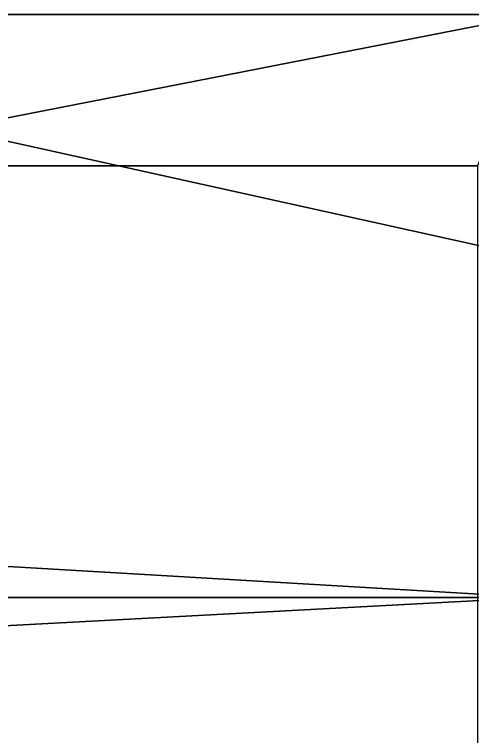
# Model space of a CAD drawing. Header units: millimetres. Extents: x -1.3 to 1.3, y -3.1 to 16.4.
# Drawn here: x 0.5525 to 0.7875, y 2.6997 to 3.07 of the extents above; entities that cross this region are included whole.
import ezdxf

# ---------------------------------------------------------------- set-up
doc = ezdxf.new("R2010")
doc.units = ezdxf.units.MM

msp = doc.modelspace()

# ---------------------------------------------------------------- linework, layer by layer
for points in [[(0.52, 3.01138, 0.9), (0.82, 3.07, 0.75), (-0.82, 3.07, 0.75), (-0.52, 3.01138, 0.9)], [(0.82, 3.07, 0.75), (0.79, 2.99236, 0.70147), (-0.79, 2.99236, 0.70147), (-0.82, 3.07, 0.75)], [(0.82, 2.94494, 1.07), (0.82, 3.07, 0.75), (0.52, 3.01138, 0.9)], [(0.82, 2.77104, 1.51499), (0.82, 2.94494, 1.07), (0.52, 3.01138, 0.9), (0.52, 2.78862, 1.47)], [(0.79, 2.99236, 0.70147), (0.79, 2.67161, 0.50101), (-0.79, 2.67161, 0.50101), (-0.79, 2.99236, 0.70147)], [(0.82, 2.77104, 1.51499), (0.52, 2.78862, 1.47), (-0.52, 2.78862, 1.47), (-0.82, 2.77104, 1.51499)], [(0.05, 2.73, 1.62), (0.82, 2.77104, 1.51499), (-0.82, 2.77104, 1.51499), (-0.05, 2.73, 1.62)], [(0.94, 0.95, 1.63), (0.82, 2.77104, 1.51499), (0.05, 2.73, 1.62), (0.05, 0.93176, 1.73113)]]:
    msp.add_3dface(points)

doc.saveas('drawing.dxf')
